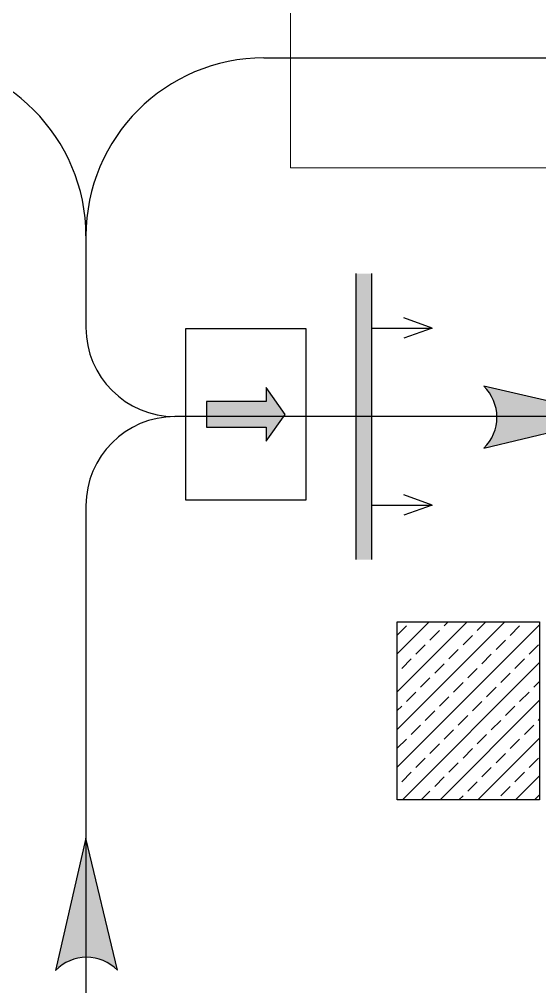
# Model space of a CAD drawing. Header units: metres. Extents: x -20317 to 2216, y -10281 to 3094.
# Drawn here: x -1971 to -1678, y -6831 to -6287 of the extents above; entities that cross this region are included whole.
import ezdxf

# ---------------------------------------------------------------- set-up
doc = ezdxf.new("R2010")
doc.units = ezdxf.units.M
doc.header["$MEASUREMENT"] = 0
doc.linetypes.add('DASHED2', pattern=[9.525, 6.35, -3.175])
doc.layers.get('0').update_dxf_attribs({"color": 30, "lineweight": 0})
for name, color, linetype in [('6', 242, 'Continuous'), ('V-0_Hatch_Concrete', 252, 'Continuous'), ('V-2_Column', 160, 'Continuous')]:
    doc.layers.add(name, color=color, linetype=linetype)
doc.layers.add('SP2-Flooring', color=4, linetype='DASHED2', lineweight=9)

# ---------------------------------------------------------------- blocks, each defined once
blk = doc.blocks.new('$0$ok')
at = {"layer": '6'}
h = blk.add_hatch(color=256, dxfattribs=at)
edge = h.paths.add_edge_path()
edge.add_ellipse((1571515.97, 116941.68), major_axis=(-7.14, 7.19), ratio=1, start_angle=359.4528, end_angle=450.6895)
edge.add_line((1571508.87, 116934.46), (1571477.92, 116941.82))
edge.add_line((1571477.92, 116941.82), (1571508.9, 116948.94))
for p, q in [((1571477.92, 116941.82), (1571508.9, 116948.94)), ((1571508.87, 116934.46), (1571477.92, 116941.82))]:
    blk.add_line(p, q, dxfattribs=at)
at = {"layer": '6', "extrusion": (0, 0, -1)}
blk.add_ellipse((1571515.97, 116941.68), major_axis=(-7.14, 7.19), ratio=1, start_param=4.700354, end_param=6.292737, dxfattribs=at)
blk = doc.blocks.new('$0$KAPIYON')
at = {"layer": '6'}
blk.add_hatch(color=2, dxfattribs=at).paths.add_polyline_path([(1584376.13, 117133.58), (1584364.18, 117133.58), (1584364.18, 117115.13), (1584364.18, 117105.65), (1584357.61, 117105.65), (1584370.16, 117096.63), (1584382.7, 117105.65), (1584376.13, 117105.65), (1584376.13, 117115.13)])
at = {"layer": '6', "color": 4}
blk.add_lwpolyline([(1584330, 117143.19), (1584410.32, 117143.19), (1584410.32, 117087.02), (1584330, 117087.02), (1584330, 117143.19)], dxfattribs=at)
at = {"layer": '6', "color": 2}
blk.add_lwpolyline([(1584376.13, 117133.58), (1584364.18, 117133.58), (1584364.18, 117115.13), (1584364.18, 117105.65), (1584357.61, 117105.65), (1584370.16, 117096.63), (1584382.7, 117105.65), (1584376.13, 117105.65), (1584376.13, 117115.13)], close=True, dxfattribs=at)
blk = doc.blocks.new('$0$A$C07630900')
at = {"layer": '6', "xscale": 0.5, "yscale": 0.5, "zscale": 0.5, "rotation": 270}
blk.add_blockref('$0$KAPIYON', (-58543.51, 792191.76), dxfattribs=at)
blk = doc.blocks.new('$0$A$C2DA34C5B')
at = {"xscale": 24, "yscale": 24, "zscale": 24}
blk.add_blockref('$0$A$C07630900', (315.3, -160.4), dxfattribs=at)
blk = doc.blocks.new('$0$I')
at = {"layer": '6', "linetype": 'Continuous'}
blk.add_hatch(color=4, dxfattribs=at).paths.add_polyline_path([(208591, 128493), (208591, 128667), (205379, 128667), (205379, 128493)])
at = {"layer": '6', "color": 4}
for p, q in [((208591, 128667), (205379, 128667)), ((205379, 128493), (208591, 128493))]:
    blk.add_line(p, q, dxfattribs=at)
at = {"layer": '6'}
for p, q in [((205991, 128493), (205991, 127812)), ((207979, 128493), (207979, 127812)), ((205991, 127812), (205877, 128131)), ((205991, 127812), (206104, 128131)), ((207979, 127812), (207866, 128131)), ((207979, 127812), (208093, 128131))]:
    blk.add_line(p, q, dxfattribs=at)
blk = doc.blocks.new('$0$A$C797D3CE4')
at = {"layer": '6', "xscale": -0.4999999999999911, "yscale": 0.4999999999999911, "zscale": 0.4999999999999911, "rotation": 180}
blk.add_blockref('$0$I', (-103492.2, 64333.6), dxfattribs=at)
at = {"layer": '6', "ltscale": 250, "rotation": 270}
blk.add_blockref('$0$A$C2DA34C5B', (-11.9, 33.2), dxfattribs=at)
blk = doc.blocks.new('$0$A$C742A37F2')
at = {"layer": '6'}
for p, q in [((76.1007, -58.2557), (82.4042, -58.2557)), ((75.1007, -59.2557), (75.1007, -59.7704)), ((81.0295, -60.2704), (75.6007, -60.2704)), ((75.1007, -60.7704), (75.1007, -64.6253))]:
    blk.add_line(p, q, dxfattribs=at)
for centre, radius, start, end in [((74.1007, -59.2557), 1, 0, 90), ((76.1007, -59.2557), 1, 90, 180), ((75.6007, -59.7704), 0.5, 180, 270), ((75.6007, -60.7704), 0.5, 90, 180)]:
    blk.add_arc(centre, radius, start, end, dxfattribs=at)
at = {"layer": '6', "xscale": 0.0009999999999854483, "yscale": 0.0009999999999854483, "zscale": 0.0009999999999854483, "rotation": 270}
blk.add_blockref('$0$A$C797D3CE4', (76.618, -60.2696), dxfattribs=at)
at = {"layer": '6', "extrusion": (0, 0, -1), "xscale": 0.02399999999994179, "yscale": 0.02399999999994179, "zscale": -0.02399999999994179}
blk.add_blockref('$0$ok', (-37793.55, -2866.8741), dxfattribs=at)
at = {"layer": '6', "extrusion": (0, 0, -1), "xscale": 0.02399999999994179, "yscale": 0.02399999999994179, "zscale": -0.02399999999994179, "rotation": 270}
blk.add_blockref('$0$ok', (-2881.7044, 37652.833), dxfattribs=at)
blk = doc.blocks.new('$0$150714_ARSA$0$KOLON 80X120')
at = {"layer": 'V-0_Hatch_Concrete'}
h = blk.add_hatch(dxfattribs=at)
h.set_pattern_fill('ANSI33', color=256, scale=60)
h.set_pattern_definition([(45, (-19036.79, -4512.143), (-10.606602, 10.606602), []), (45, (-19026.183, -4512.143), (-10.606602, 10.606602), [7.5, -3.75])])
h.paths.add_polyline_path([(0, 100), (80, 100), (80, 0), (0, 0)])
blk.add_lwpolyline([(0, 100), (80, 100), (80, 0), (0, 0), (0, 100)])

msp = doc.modelspace()

# ---------------------------------------------------------------- linework, layer by layer
at = {"layer": 'SP2-Flooring', "color": 30, "linetype": 'Continuous', "lineweight": 20}
for p in [(-1818.44, -5225.88), (-1558.44, -6370.88)]:
    msp.add_line(p, (-1818.44, -6370.88), dxfattribs=at)

# ---------------------------------------------------------------- block references
at = {"layer": '6', "xscale": 100, "yscale": 100, "zscale": 100}
msp.add_blockref('$0$A$C742A37F2', (-9443.44, -483.57), dxfattribs=at)
at = {"layer": 'V-2_Column'}
msp.add_blockref('$0$150714_ARSA$0$KOLON 80X120', (-1758.44, -6725.88), dxfattribs=at)

doc.saveas('drawing.dxf')
